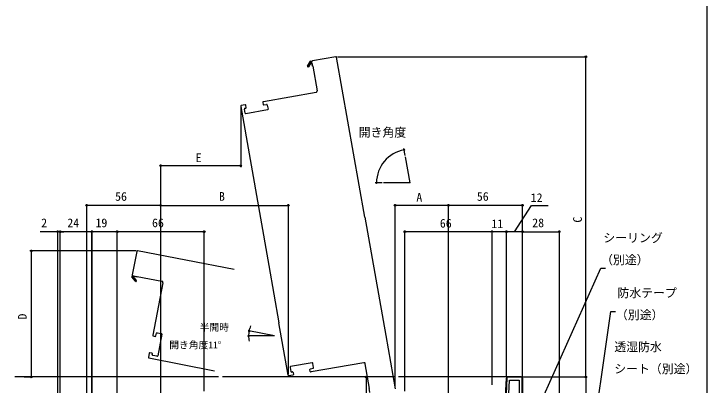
# Model space of a CAD drawing. Units: millimetres, scale not verified. Extents: x -526 to 524, y -783 to 779.
# Drawn here: x -1 to 524, y -337 to -56 of the extents above; entities that cross this region are included whole.
import ezdxf
from ezdxf.enums import TextEntityAlignment as Align

# ---------------------------------------------------------------- set-up
doc = ezdxf.new("R2010")
doc.units = ezdxf.units.MM
doc.header["$LTSCALE"] = 4
for name, color, linetype in [('0-3_YKK_11', 7, 'Continuous'), ('0-4_YKK_12', 2, 'Continuous'), ('0-7_YKK_D', 6, 'Continuous'), ('0-8_YKK_ZWAK', 7, 'Continuous')]:
    doc.layers.add(name, color=color, linetype=linetype)
doc.styles.add('ＭＳ ゴシック', font='')
doc.styles.get('ＭＳ ゴシック').set_extended_font_data('MS Gothic')

msp = doc.modelspace()

# ---------------------------------------------------------------- linework, layer by layer
at = {"layer": '0-3_YKK_11'}
for p, q in [((383.319, -330.728), (373.268, -330.728)), ((373.268, -330.728), (383.319, -330.728)), ((374.165, -331.028), (374.465, -330.728)), ((376.993, -331.028), (377.293, -330.728)), ((379.822, -331.028), (380.122, -330.728)), ((382.65, -331.028), (382.95, -330.728)), ((372.569, -331.691), (371.149, -358.77)), ((372.043, -335.977), (372.36, -335.66)), ((372.2, -332.993), (372.517, -332.676)), ((383.319, -331.028), (373.268, -331.028)), ((384.019, -332.488), (384.319, -332.188)), ((384.019, -335.316), (384.319, -335.016)), ((384.319, -392.328), (384.319, -331.728))]:
    msp.add_line(p, q, dxfattribs=at)
for points in [[(372.269, -331.675), (370.825, -359.228), (354.319, -359.228), (354.319, -361.628), (354.319, -359.228), (370.825, -359.228)], [(373.228, -359.228), (374.596, -333.128), (381.919, -333.128), (381.919, -359.228)]]:
    msp.add_lwpolyline(points, close=True, dxfattribs=at)
msp.add_lwpolyline([(384.319, -331.728), (384.319, -385.728), (384.019, -385.728), (384.019, -331.728)], dxfattribs=at)
for centre, radius, start, end in [((373.268, -331.728), 1, 90, 176.99997), ((373.268, -331.728), 1, 90, 176.99997), ((383.319, -331.728), 1, 0.00001, 89.99999), ((383.319, -331.728), 1, 0.00001, 89.99999), ((373.268, -331.728), 0.7, 90.00001, 176.99998), ((383.319, -331.728), 0.7, 0.00001, 89.99999)]:
    msp.add_arc(centre, radius, start, end, dxfattribs=at)
at = {"layer": '0-4_YKK_12'}
for p, q in [((243.059, -88.096), (225.332, -91.217)), ((265.007, -209.624), (243.638, -88.502)), ((222.263, -95.676), (224.068, -92.597)), ((224.068, -92.597), (222.263, -95.676)), ((228.016, -115.114), (188.129, -122.136)), ((170.981, -125.662), (192.263, -246.292)), ((174.341, -124.563), (171.387, -125.083)), ((175.18, -126.446), (174.92, -124.969)), ((187.723, -122.715), (187.983, -124.192)), ((188.563, -124.598), (190.532, -124.251)), ((191.111, -124.657), (191.666, -127.808)), ((174.333, -130.86), (173.778, -127.708)), ((174.184, -127.129), (174.775, -127.025)), ((191.261, -128.387), (174.912, -131.266)), ((299.212, -183.603), (295.739, -163.906)), ((299.212, -183.603), (279.212, -183.603)), ((92.256, -235.621), (88.816, -253.29)), ((165.974, -249.435), (92.842, -235.226)), ((192.263, -246.294), (199.917, -289.629)), ((91.879, -257.752), (89.651, -254.964)), ((89.651, -254.964), (91.879, -257.752)), ((112.088, -259.348), (104.349, -299.102)), ((206.939, -329.515), (199.917, -289.629)), ((106.803, -299.579), (107.185, -297.616)), ((107.772, -297.221), (110.913, -297.832)), ((111.308, -298.419), (108.136, -314.713)), ((196.674, -299.669), (177.041, -295.853)), ((104.745, -299.688), (106.217, -299.974)), ((196.674, -299.669), (176.674, -299.669)), ((101.674, -312.844), (101.101, -315.788)), ((103.733, -312.735), (102.261, -312.448)), ((104.014, -313.91), (104.128, -313.321)), ((107.55, -315.108), (104.409, -314.497)), ((101.496, -316.375), (151.09, -326.01)), ((225.068, -320.028), (208.72, -322.907)), ((264.147, -319.952), (224.26, -326.974)), ((208.314, -323.486), (208.869, -326.637)), ((223.681, -326.568), (223.421, -325.091)), ((223.827, -324.512), (225.797, -324.165)), ((226.202, -323.586), (225.648, -320.434)), ((154.1, -330.728), (-0.181, -330.728)), ((287.395, -330.728), (157.1, -330.728)), ((210.472, -329.401), (207.518, -329.921)), ((209.448, -327.043), (210.039, -326.939)), ((210.618, -327.345), (210.878, -328.822)), ((374.321, -330.728), (290.395, -330.728))]:
    msp.add_line(p, q, dxfattribs=at)
for points in [[(224.926, -91.796), (223.841, -91.401), (221.573, -95.271)], [(221.573, -95.271), (223.841, -91.401), (224.926, -91.796)], [(224.429, -92.466), (224.761, -92.587), (225.237, -95.295), (225.533, -95.243), (228.827, -113.955)], [(225.533, -95.243), (225.237, -95.295), (224.761, -92.587), (224.429, -92.466)], [(265.007, -209.624), (280.81, -299.249), (287.919, -339.628)], [(89.212, -253.876), (88.454, -254.747), (91.254, -258.252)], [(91.254, -258.252), (88.454, -254.747), (89.212, -253.876)], [(89.659, -254.58), (89.891, -254.314), (92.59, -254.839), (92.647, -254.545), (111.297, -258.175)], [(92.647, -254.545), (92.59, -254.839), (89.891, -254.314), (89.659, -254.58)], [(268.51, -342.462), (268.781, -342.235), (268.304, -339.527), (268.6, -339.475), (265.305, -320.763)]]:
    msp.add_lwpolyline(points, dxfattribs=at)
for centre, radius, start, end in [((243.146, -88.588), 0.5, 9.98471, 99.98471), ((224.194, -92.381), 0.25, 339.98471, 239.62768), ((224.194, -92.381), 0.25, 339.98471, 239.62768), ((225.418, -91.709), 0.5, 99.98471, 189.98471), ((221.918, -95.473), 0.4, 149.62768, 329.62768), ((221.918, -95.473), 0.4, 149.62768, 329.62768), ((227.842, -114.129), 1, 279.98471, 9.98471), ((171.473, -125.576), 0.5, 99.98471, 189.98471), ((174.428, -125.055), 0.5, 9.98471, 99.98471), ((188.216, -122.628), 0.5, 99.98471, 189.98471), ((188.476, -124.105), 0.5, 189.98471, 279.98471), ((190.619, -124.743), 0.5, 9.98471, 99.98471), ((174.27, -127.622), 0.5, 99.98471, 189.98471), ((174.825, -130.773), 0.5, 189.98471, 279.98471), ((174.688, -126.533), 0.5, 279.98471, 9.98471), ((191.174, -127.895), 0.5, 279.98471, 9.98471), ((92.746, -235.717), 0.5, 78.98471, 168.98471), ((89.307, -253.385), 0.5, 168.98471, 258.98471), ((89.495, -254.769), 0.25, 48.98471, 308.62768), ((89.495, -254.769), 0.25, 48.98471, 308.62768), ((91.567, -258.002), 0.4, 218.62768, 38.62768), ((91.567, -258.002), 0.4, 218.62768, 38.62768), ((111.106, -259.157), 1, 348.98471, 78.98471), ((104.84, -299.197), 0.5, 168.98471, 258.98471), ((107.676, -297.712), 0.5, 78.98471, 168.98471), ((110.817, -298.323), 0.5, 348.98471, 78.98471), ((106.312, -299.484), 0.5, 258.98471, 348.98471), ((102.165, -312.939), 0.5, 78.98471, 168.98471), ((103.637, -313.226), 0.5, 348.98471, 78.98471), ((104.504, -314.006), 0.5, 168.98471, 258.98471), ((107.645, -314.617), 0.5, 258.98471, 348.98471), ((101.592, -315.884), 0.5, 168.98471, 258.98471), ((225.155, -320.521), 0.5, 9.98471, 99.98471), ((264.32, -320.936), 1, 9.98471, 99.98471), ((208.807, -323.399), 0.5, 99.98471, 189.98471), ((223.914, -325.004), 0.5, 99.98471, 189.98471), ((225.71, -323.672), 0.5, 279.98471, 9.98471), ((207.431, -329.429), 0.5, 189.98471, 279.98471), ((209.361, -326.551), 0.5, 189.98471, 279.98471), ((210.126, -327.431), 0.5, 9.98471, 99.98471), ((210.386, -328.909), 0.5, 279.98471, 9.98471), ((224.174, -326.481), 0.5, 189.98471, 279.98471)]:
    msp.add_arc(centre, radius, start, end, dxfattribs=at)
at = {"layer": '0-7_YKK_D'}
for p, q in [((244.288, -88.109), (433.319, -88.109)), ((432.319, -330.728), (432.319, -88.109)), ((170.973, -126.575), (170.973, -171.728)), ((295.566, -162.922), (294.626, -157.594)), ((110.372, -443.427), (110.372, -169.728)), ((170.973, -170.728), (110.372, -170.728)), ((278.212, -183.603), (272.802, -183.603)), ((54.372, -444.728), (54.372, -199.728)), ((110.372, -200.728), (54.372, -200.728)), ((110.372, -443.428), (110.372, -199.728)), ((110.372, -443.428), (110.372, -199.728)), ((110.372, -200.728), (207.052, -200.728)), ((207.052, -328.755), (207.052, -199.728)), ((287.919, -338.628), (287.919, -199.728)), ((328.319, -200.728), (287.919, -200.728)), ((328.319, -443.428), (328.319, -199.728)), ((328.319, -443.428), (328.319, -199.728)), ((384.319, -200.728), (328.319, -200.728)), ((384.319, -330.728), (384.319, -199.728)), ((32.372, -443.428), (32.372, -219.728)), ((34.372, -363.444), (34.372, -219.728)), ((34.372, -363.446), (34.372, -219.728)), ((58.319, -375.228), (58.319, -219.728)), ((58.372, -358.726), (58.372, -219.728)), ((58.372, -358.726), (58.372, -219.728)), ((77.319, -353.228), (77.319, -219.728)), ((77.372, -336.728), (77.372, -219.728)), ((77.372, -336.726), (77.372, -219.728)), ((143.371, -341.446), (143.371, -219.728)), ((295.319, -341.446), (295.319, -219.728)), ((361.319, -336.728), (361.319, -219.728)), ((361.319, -336.728), (361.319, -219.728)), ((372.319, -330.092), (372.319, -219.728)), ((372.319, -330.092), (372.319, -219.728)), ((384.319, -330.728), (384.319, -219.728)), ((384.319, -330.728), (384.319, -219.728)), ((412.319, -391.828), (412.319, -219.728)), ((32.372, -220.728), (19.056, -220.728)), ((34.372, -220.728), (32.372, -220.728)), ((34.372, -220.728), (36.922, -220.728)), ((58.372, -220.728), (34.372, -220.728)), ((77.319, -220.728), (58.319, -220.728)), ((77.372, -220.728), (58.372, -220.728)), ((143.371, -220.728), (77.372, -220.728)), ((361.319, -220.728), (295.319, -220.728)), ((372.319, -220.728), (361.319, -220.728)), ((384.319, -220.728), (372.319, -220.728)), ((384.319, -220.728), (412.319, -220.728)), ((91.842, -235.226), (11.372, -235.226)), ((12.372, -235.226), (12.372, -330.728)), ((177.544, -294.913), (177.79, -293.923)), ((176.988, -300.688), (177.041, -301.707)), ((6.928, -330.728), (13.372, -330.728)), ((284.919, -330.728), (264.919, -330.728)), ((265.919, -330.728), (265.919, -445.728)), ((384.341, -330.728), (433.319, -330.728)), ((385.319, -330.728), (433.319, -330.728)), ((432.319, -330.728), (432.319, -395.728))]:
    msp.add_line(p, q, dxfattribs=at)
for points in [[(378.319, -220.728), (391.155, -200.926), (403.8, -200.926)], [(391.118, -365.727), (392.16, -363.4), (443.665, -248.406), (447.215, -248.406)], [(435.109, -394.728), (435.471, -392.204), (451.376, -281.241), (454.926, -281.241)]]:
    msp.add_lwpolyline(points, dxfattribs=at)
for centre, radius in [((432.319, -88.109), 0.637), ((294.8, -158.579), 0.425), ((110.372, -170.728), 0.637), ((170.973, -170.728), 0.637), ((273.802, -183.603), 0.425), ((54.372, -200.728), 0.637), ((110.372, -200.728), 0.637), ((110.372, -200.728), 0.637), ((207.052, -200.728), 0.637), ((287.919, -200.728), 0.637), ((328.319, -200.728), 0.637), ((328.319, -200.728), 0.637), ((384.319, -200.728), 0.637), ((32.372, -220.728), 0.637), ((34.372, -220.728), 0.637), ((34.372, -220.728), 0.637), ((58.319, -220.728), 0.637), ((58.372, -220.728), 0.637), ((58.372, -220.728), 0.637), ((77.319, -220.728), 0.637), ((77.372, -220.728), 0.637), ((77.372, -220.728), 0.637), ((143.371, -220.728), 0.637), ((295.319, -220.728), 0.637), ((361.319, -220.728), 0.637), ((361.319, -220.728), 0.637), ((372.319, -220.728), 0.637), ((372.319, -220.728), 0.637), ((384.319, -220.728), 0.637), ((384.319, -220.728), 0.637), ((412.319, -220.728), 0.637), ((12.372, -235.226), 0.637), ((12.372, -330.728), 0.637), ((265.919, -330.728), 0.637), ((432.319, -330.728), 0.637), ((432.319, -330.728), 0.637)]:
    msp.add_circle(centre, radius, dxfattribs=at)
for centre, radius, start, end in [((299.212, -183.603), 25.41, 100, 180), ((196.674, -299.669), 19.738, 157.15143, 163.07571), ((176.935, -299.669), 0.51, 92.96214, 272.96214), ((177.298, -295.903), 0.51, 76.03786, 256.03786), ((176.935, -299.669), 0.51, 272.96214, 92.96214), ((196.674, -299.669), 19.738, 169, 180), ((177.298, -295.903), 0.51, 256.03786, 76.03786), ((196.674, -299.669), 19.738, 185.92429, 191.84857)]:
    msp.add_arc(centre, radius, start, end, dxfattribs=at)
at = {"layer": '0-8_YKK_ZWAK'}
msp.add_lwpolyline([(-525.8, -782.9), (524.2, -782.9), (524.2, 747.1)], dxfattribs=at)

# ---------------------------------------------------------------- texts
at = {"layer": '0-7_YKK_D', "style": 'ＭＳ ゴシック'}
for s, height, p in [('開き角度', 6.598, (260.295, -150.693)), ('E', 6.598, (136.863, -169.928)), ('56', 6.598, (75.852, -199.228)), ('B', 6.598, (154.519, -199.228)), ('A', 6.598, (303.977, -199.928)), ('56', 6.598, (349.799, -199.228)), ('12', 6.598, (390.574, -200.126)), ('2', 6.598, (19.891, -219.228)), ('24', 6.598, (39.672, -219.228)), ('19', 6.598, (60.941, -219.228)), ('19', 6.598, (60.994, -219.228)), ('66', 6.598, (103.826, -219.228)), ('66', 6.598, (321.773, -219.528)), ('11', 6.598, (360.81, -219.928)), ('28', 6.598, (391.748, -219.228)), ('シーリング', 6.598, (445.602, -230.645)), ('（別途）', 6.598, (443.863, -247.332)), ('防水テープ', 6.598, (456.236, -272.366)), ('（別途）', 6.598, (455.111, -289.053)), ('半開時', 5.279, (139.893, -297.334)), ('開き角度11°', 5.279, (116.861, -310.725)), ('透湿防水', 6.598, (453.892, -313.252)), ('シート（別途）', 6.598, (453.841, -329.939))]:
    msp.add_text(s, height=height, dxfattribs=at).set_placement(p, align=Align.BOTTOM_LEFT)
for s, p in [('C', (431.319, -213.791)), ('D', (10.872, -287.247))]:
    msp.add_text(s, height=6.598, rotation=90, dxfattribs=at).set_placement(p, align=Align.BOTTOM_LEFT)

doc.saveas('drawing.dxf')
